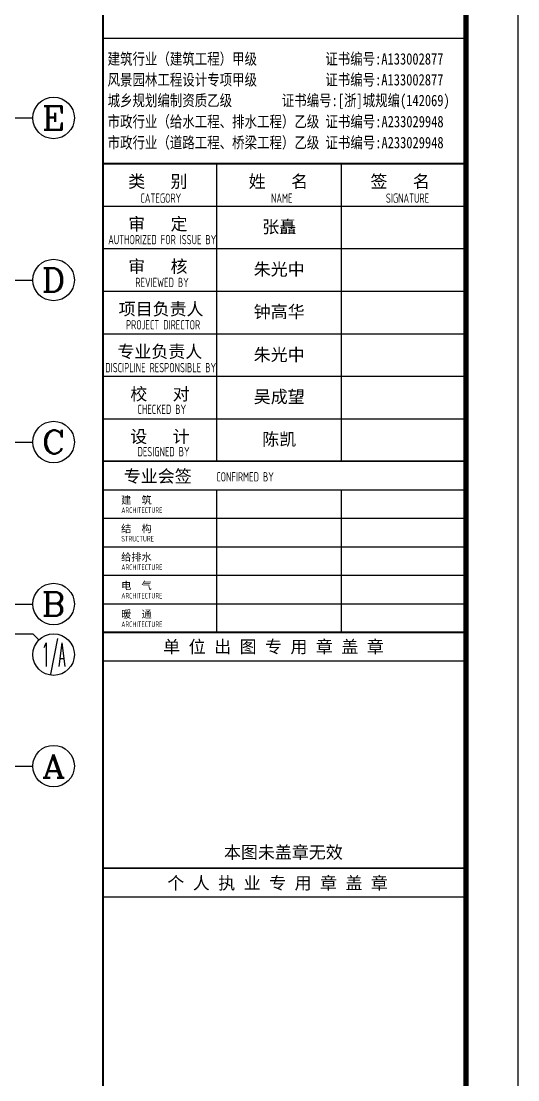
# Model space of a CAD drawing. Extents: x 13158459 to 15902229, y -1299598 to 28366.
# Drawn here: x 14089458 to 14108608, y -301746 to -260909 of the extents above; entities that cross this region are included whole.
import ezdxf
from ezdxf.enums import TextEntityAlignment as Align

# ---------------------------------------------------------------- set-up
doc = ezdxf.new("R2010")
doc.units = 0
doc.header["$LTSCALE"] = 1000
doc.header["$MEASUREMENT"] = 0
for name, color, linetype in [('AXIS', 3, 'Continuous'), ('AXIS_TEXT', 7, 'Continuous'), ('PUB_TITLE', 4, 'Continuous'), ('TK', 4, 'Continuous')]:
    doc.layers.add(name, color=color, linetype=linetype)
doc.styles.add('-宋体', font='', dxfattribs={"width": 0.8})
doc.styles.add('_TCH_AXIS', font='COMPLEX', dxfattribs={"bigfont": 'GBCBIG'})
doc.styles.add('COMPLEX', font='COMPLEX')
doc.styles.add('TSSD_REIN', font='tssdeng.shx', dxfattribs={"width": 0.7, "bigfont": 'tssdchn.shx'})
doc.styles.add('图签宋体', font='', dxfattribs={"height": 300})
doc.styles.get('-宋体').set_extended_font_data('SimSun')
doc.styles.get('图签宋体').set_extended_font_data('NSimSun')

# ---------------------------------------------------------------- blocks, each defined once
blk = doc.blocks.new('GeYuanFrame_82261577', base_point=(20.09, 4.53))
at = {"layer": 'PUB_TITLE'}
for points in [[(1013.09, 235.33), (1013.09, 292.73)], [(1037.09, 235.33), (1037.09, 292.73)], [(1013.09, 202.33), (1013.09, 229.83)], [(1037.09, 202.33), (1037.09, 229.83)]]:
    blk.add_lwpolyline(points, dxfattribs=at)
at = {"layer": 'TK'}
for p, q in [((991.09, 316.93), (1061.09, 316.93)), ((991.09, 284.53), (1061.09, 284.53)), ((991.09, 276.33), (1061.09, 276.33)), ((991.09, 268.13), (1061.09, 268.13)), ((991.09, 259.93), (1061.09, 259.93)), ((991.09, 251.73), (1061.09, 251.73)), ((991.09, 243.53), (1061.09, 243.53)), ((991.09, 235.33), (1061.09, 235.33)), ((991.09, 235.33), (1061.09, 235.33))]:
    blk.add_line(p, q, dxfattribs=at)
blk.add_lwpolyline([(20.09, 4.53), (20.09, 598.53), (1071.09, 598.53), (1071.09, 4.53)], close=True, dxfattribs=at)
at = {"layer": 'TK', "const_width": 1}
blk.add_lwpolyline([(45.09, 588.53), (1061.09, 588.53), (1061.09, 14.53), (45.09, 14.53)], close=True, dxfattribs=at)
at = {"layer": 'TK'}
for points, const_width in [([(991.09, 588.53), (991.09, 14.53)], 0.4), ([(991.09, 292.73), (1061.09, 292.73)], 0.35), ([(991.09, 292.73), (1061.09, 292.73)], 0.35), ([(991.09, 235.33), (1061.09, 235.33)], 0.35), ([(991.09, 202.33), (1061.09, 202.33)], 0.35), ([(991.09, 156.83), (1061.09, 156.83)], 0.35)]:
    blk.add_lwpolyline(points, dxfattribs=dict(at, const_width=const_width))
for points in [[(991.09, 292.73), (1061.09, 292.73)], [(991.09, 235.33), (1061.09, 235.33)], [(991.09, 229.83), (1061.09, 229.83)], [(991.09, 224.33), (1061.09, 224.33)], [(991.09, 218.83), (1061.09, 218.83)], [(991.09, 213.33), (1061.09, 213.33)], [(991.09, 207.83), (1061.09, 207.83)], [(991.09, 202.33), (1061.09, 202.33)], [(991.09, 196.83), (1061.09, 196.83)], [(991.09, 151.33), (1061.09, 151.33)]]:
    blk.add_lwpolyline(points, dxfattribs=at)
for s, height, style, width, p in [('建筑行业（建筑工程）甲级           证书编号:A133002877', 2.2, '-宋体', 0.8, (992, 311.83)), ('风景园林工程设计专项甲级           证书编号:A133002877', 2.2, '-宋体', 0.8, (992, 307.81)), ('城乡规划编制资质乙级        证书编号:[浙]城规编(142069)', 2.2, '-宋体', 0.8, (992, 303.82)), ('市政行业（给水工程、排水工程）乙级 证书编号:A233029948', 2.2, '-宋体', 0.8, (992, 299.74)), ('市政行业（道路工程、桥梁工程）乙级 证书编号:A233029948', 2.2, '-宋体', 0.8, (992, 295.69)), ('CATEGORY', 1.8, 'TSSD_REIN', 0.7, (998.32, 285.17)), ('NAME', 1.8, 'TSSD_REIN', 0.7, (1023.51, 285.17)), ('SIGNATURE', 1.8, 'TSSD_REIN', 0.7, (1045.66, 285.17)), ('AUTHORIZED FOR ISSUE BY', 1.8, 'TSSD_REIN', 0.7, (992.12, 277.17)), ('REVIEWED BY', 1.8, 'TSSD_REIN', 0.7, (997.36, 268.91)), ('PROJECT DIRECTOR', 1.8, 'TSSD_REIN', 0.7, (995.55, 260.74)), ('DISCIPLINE RESPONSIBLE BY', 1.8, 'TSSD_REIN', 0.7, (991.57, 252.48)), ('CHECKED BY', 1.8, 'TSSD_REIN', 0.7, (997.75, 244.44)), ('DESIGNED BY', 1.8, 'TSSD_REIN', 0.7, (997.76, 236.27)), ('CONFIRMED BY', 1.8, 'TSSD_REIN', 0.7, (1012.94, 231.42)), ('ARCHITECTURE', 1.08, 'TSSD_REIN', 0.7, (994.65, 225.34)), ('STRUCTURE', 1.08, 'TSSD_REIN', 0.7, (994.65, 219.84)), ('ARCHITECTURE', 1.08, 'TSSD_REIN', 0.7, (994.65, 214.34)), ('ARCHITECTURE', 1.08, 'TSSD_REIN', 0.7, (994.65, 208.84)), ('ARCHITECTURE', 1.08, 'TSSD_REIN', 0.7, (994.65, 203.34))]:
    blk.add_text(s, height=height, dxfattribs=dict(at, style=style, width=width)).set_placement(p)
at = {"layer": 'TK', "style": '图签宋体'}
for s, height, p in [('类   别', 2.4, (995.97, 288.09)), ('姓   名', 2.4, (1019.2, 288.09)), ('签   名', 2.4, (1042.68, 288.09)), ('审   定', 2.4, (995.97, 279.89)), ('审   核', 2.4, (995.97, 271.69)), ('项目负责人', 2.4, (994.13, 263.49)), ('专业负责人', 2.4, (993.89, 255.29)), ('校   对', 2.4, (996.38, 247.09)), ('设   计', 2.4, (996.36, 238.89)), ('专业会签', 2.4, (995.12, 231.24)), ('建  筑', 1.44, (994.61, 227.11)), ('结  构', 1.44, (994.61, 221.61)), ('给排水', 1.44, (994.61, 216.11)), ('电  气', 1.44, (994.61, 210.61)), ('暖  通', 1.44, (994.61, 205.11)), ('单 位 出 图 专 用 章 盖 章', 2.4, (1002.72, 198.35)), ('本图未盖章无效', 2.4, (1014.43, 158.7)), ('个 人 执 业 专 用 章 盖 章', 2.4, (1003.52, 152.77))]:
    blk.add_text(s, height=height, dxfattribs=at).set_placement(p)
at = {"layer": 'TK', "char_height": 2.4, "width": 24, "attachment_point": 5, "style": '图签宋体'}
for s, insert in [('张矗', (1025.09, 280.4)), ('朱光中', (1025.09, 272.23)), ('钟高华', (1025.09, 264.03)), ('朱光中', (1025.09, 255.76)), ('吴成望', (1025.09, 247.63)), ('陈凯', (1025.09, 239.43))]:
    blk.add_mtext(s, dxfattribs=dict(at, insert=insert))
blk = doc.blocks.new('_AXISO')
blk.add_circle((0, 0), 0.5)
at = {"layer": 'AXIS_TEXT', "style": 'COMPLEX', "width": 1.041667}
blk.add_attdef('A', text='', height=0.56, dxfattribs=at).set_placement((-0.25, -0.28), (0.25, -0.28), align=Align.FIT)

msp = doc.modelspace()

# ---------------------------------------------------------------- linework, layer by layer
at = {"layer": 'AXIS'}
for p, q in [((14081908, -264643.1), (14089908, -264643.1)), ((14081908, -270893.1), (14089908, -270893.1)), ((14081908, -277143.1), (14089908, -277143.1)), ((14081908, -283393.1), (14089908, -283393.1)), ((14081908, -284543.1), (14089908, -284543.1)), ((14090142.3, -284777.4), (14089908, -284543.1)), ((14081908, -289643.1), (14089908, -289643.1))]:
    msp.add_line(p, q, dxfattribs=at)

# ---------------------------------------------------------------- block references
at = {"xscale": 200, "yscale": 200, "zscale": 200}
msp.add_blockref('GeYuanFrame_82261577', (13898408, -324043.1), dxfattribs=at)
at = {"layer": 'AXIS'}
ref = msp.add_blockref('_AXISO', (14090708, -264643.1), dxfattribs=dict(at, xscale=1600, yscale=1600, zscale=1600))
ref.add_attrib('A', 'E', dxfattribs={"layer": 'AXIS_TEXT', "ltscale": 0.5, "height": 905.1, "style": '_TCH_AXIS', "width": 1.3125}).set_placement((14090255.4, -265095.6), (14091160.5, -265095.6), align=Align.FIT)
ref = msp.add_blockref('_AXISO', (14090708, -270893.1), dxfattribs=dict(at, xscale=1600, yscale=1600, zscale=1600))
ref.add_attrib('A', 'D', dxfattribs={"layer": 'AXIS_TEXT', "ltscale": 0.5, "height": 905.1, "style": '_TCH_AXIS', "width": 1.235294}).set_placement((14090255.4, -271345.6), (14091160.5, -271345.6), align=Align.FIT)
ref = msp.add_blockref('_AXISO', (14090708, -277143.1), dxfattribs=dict(at, xscale=1600, yscale=1600, zscale=1600))
ref.add_attrib('A', 'C', dxfattribs={"layer": 'AXIS_TEXT', "ltscale": 0.5, "height": 905.1, "style": '_TCH_AXIS', "width": 1.4}).set_placement((14090255.4, -277595.6), (14091160.5, -277595.6), align=Align.FIT)
ref = msp.add_blockref('_AXISO', (14090708, -283393.1), dxfattribs=dict(at, xscale=1600, yscale=1600, zscale=1600))
ref.add_attrib('A', 'B', dxfattribs={"layer": 'AXIS_TEXT', "ltscale": 0.5, "height": 905.1, "style": '_TCH_AXIS', "width": 1.235294}).set_placement((14090255.4, -283845.6), (14091160.5, -283845.6), align=Align.FIT)
ref = msp.add_blockref('_AXISO', (14090708, -285343.1), dxfattribs=dict(at, xscale=1600, yscale=1600, zscale=1600))
ref.add_attrib('A', '1/A', dxfattribs={"layer": 'AXIS_TEXT', "ltscale": 0.5, "height": 905.1, "style": '_TCH_AXIS', "width": 0.381818}).set_placement((14090255.4, -285795.6), (14091160.5, -285795.6), align=Align.FIT)
ref = msp.add_blockref('_AXISO', (14090708, -289643.1), dxfattribs=dict(at, xscale=1600, yscale=1600, zscale=1600))
ref.add_attrib('A', 'A', dxfattribs={"layer": 'AXIS_TEXT', "ltscale": 0.5, "height": 905.1, "style": '_TCH_AXIS', "width": 1.166667}).set_placement((14090255.4, -290095.6), (14091160.5, -290095.6), align=Align.FIT)

doc.saveas('drawing.dxf')
